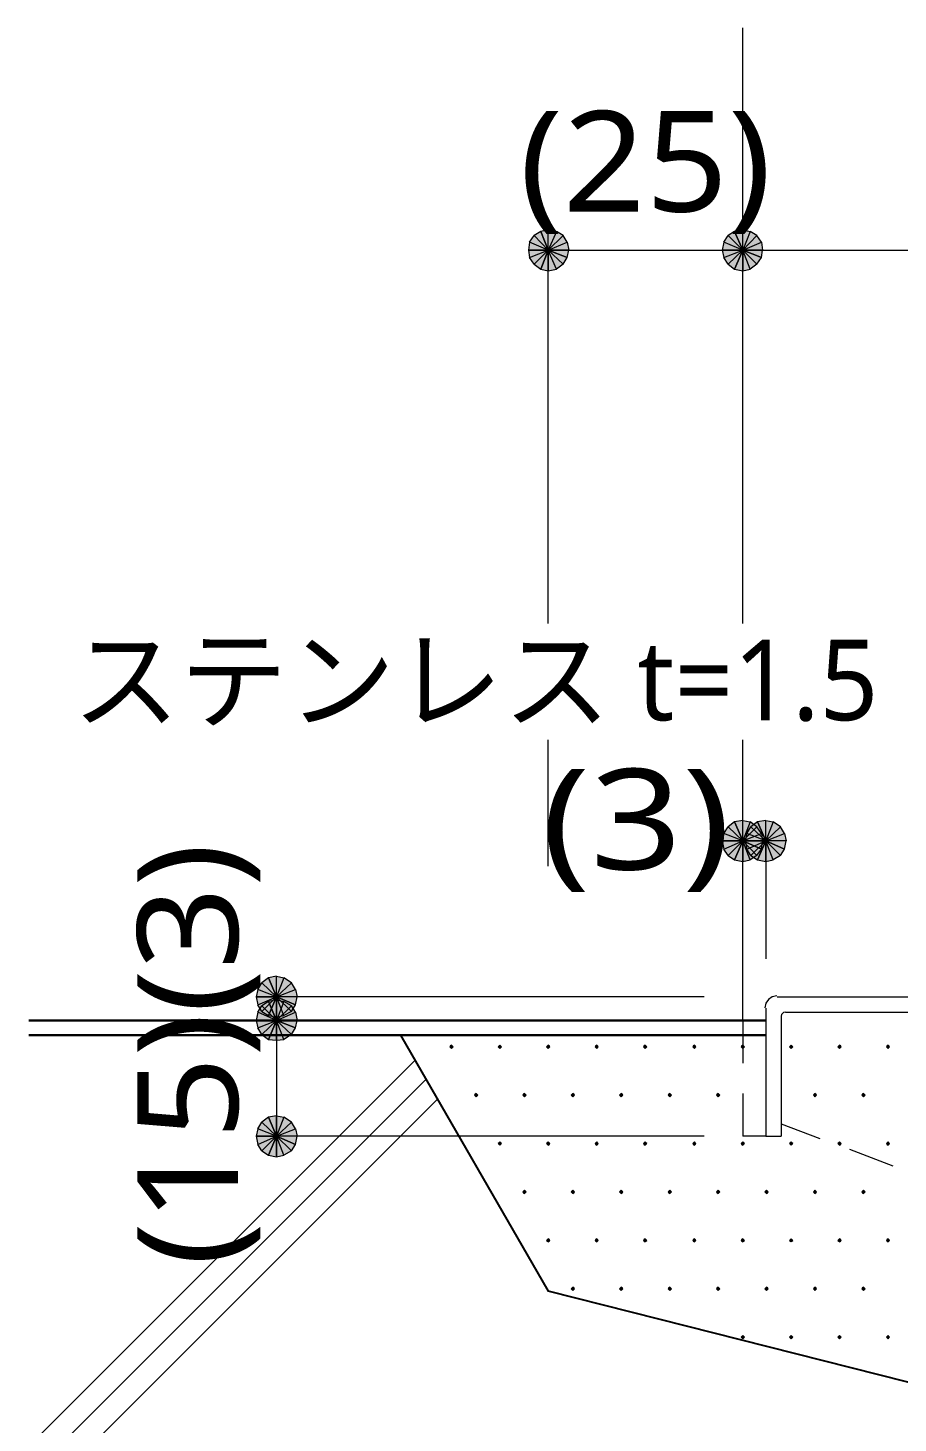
# Model space of a CAD drawing. Header units: millimetres. Extents: x 0 to 420, y 0 to 297.
# Drawn here: x 282.74 to 305.19, y 184.77 to 220.77 of the extents above; entities that cross this region are included whole.
import ezdxf
from ezdxf.enums import TextEntityAlignment as Align

# ---------------------------------------------------------------- set-up
doc = ezdxf.new("R2010")
doc.units = ezdxf.units.MM
doc.styles.add('kst32b', font='NotoSansJP-Variable.ttf')

msp = doc.modelspace()

# ---------------------------------------------------------------- hatches: boundary and pattern name
h = msp.add_hatch(color=7)
h.paths.add_polyline_path([(295.973, 215.519), (295.804, 215.413), (296.164, 215.032), (295.973, 215.519)])
h.paths.add_polyline_path([(295.804, 215.413), (296.164, 215.032), (295.677, 215.244), (295.804, 215.413)])
h.paths.add_polyline_path([(296.164, 215.032), (295.677, 215.244), (295.656, 215.032), (296.164, 215.032)])
h = msp.add_hatch(color=7)
h.paths.add_polyline_path([(296.545, 215.413), (296.376, 215.519), (296.164, 215.032), (296.545, 215.413)])
h.paths.add_polyline_path([(296.376, 215.519), (296.164, 215.032), (296.164, 215.561), (296.376, 215.519)])
h.paths.add_polyline_path([(296.164, 215.032), (296.164, 215.561), (295.973, 215.519), (296.164, 215.032)])
h = msp.add_hatch(color=7)
h.paths.add_polyline_path([(296.651, 214.842), (296.693, 215.032), (296.164, 215.032), (296.651, 214.842)])
h.paths.add_polyline_path([(296.693, 215.032), (296.164, 215.032), (296.651, 215.244), (296.693, 215.032)])
h.paths.add_polyline_path([(296.164, 215.032), (296.651, 215.244), (296.545, 215.413), (296.164, 215.032)])
h = msp.add_hatch(color=7)
h.paths.add_polyline_path([(300.969, 215.519), (300.8, 215.413), (301.18, 215.032), (300.969, 215.519)])
h.paths.add_polyline_path([(300.8, 215.413), (301.18, 215.032), (300.694, 215.244), (300.8, 215.413)])
h.paths.add_polyline_path([(301.18, 215.032), (300.694, 215.244), (300.651, 215.032), (301.18, 215.032)])
h = msp.add_hatch(color=7)
h.paths.add_polyline_path([(301.54, 215.413), (301.371, 215.519), (301.18, 215.032), (301.54, 215.413)])
h.paths.add_polyline_path([(301.371, 215.519), (301.18, 215.032), (301.18, 215.561), (301.371, 215.519)])
h.paths.add_polyline_path([(301.18, 215.032), (301.18, 215.561), (300.969, 215.519), (301.18, 215.032)])
h = msp.add_hatch(color=7)
h.paths.add_polyline_path([(301.667, 214.842), (301.688, 215.032), (301.18, 215.032), (301.667, 214.842)])
h.paths.add_polyline_path([(301.688, 215.032), (301.18, 215.032), (301.667, 215.244), (301.688, 215.032)])
h.paths.add_polyline_path([(301.18, 215.032), (301.667, 215.244), (301.54, 215.413), (301.18, 215.032)])
h = msp.add_hatch(color=7)
h.paths.add_polyline_path([(295.656, 215.032), (295.677, 214.842), (296.164, 215.032), (295.656, 215.032)])
h.paths.add_polyline_path([(295.677, 214.842), (296.164, 215.032), (295.804, 214.672), (295.677, 214.842)])
h.paths.add_polyline_path([(296.164, 215.032), (295.804, 214.672), (295.973, 214.545), (296.164, 215.032)])
for points in [[(295.973, 214.545), (296.164, 214.503), (296.164, 215.032), (295.973, 214.545)], [(300.969, 214.545), (301.18, 214.503), (301.18, 215.032), (300.969, 214.545)], [(300.969, 199.305), (301.18, 199.263), (301.18, 199.792), (300.969, 199.305)], [(301.562, 199.305), (301.773, 199.263), (301.773, 199.792), (301.562, 199.305)], [(288.946, 195.284), (289.158, 195.241), (289.158, 195.771), (288.946, 195.284)], [(288.946, 194.67), (289.158, 194.649), (289.158, 195.157), (288.946, 194.67)], [(293.666, 194.522), (293.645, 194.5), (293.624, 194.479), (293.645, 194.458), (293.666, 194.437), (293.688, 194.458), (293.709, 194.479), (293.688, 194.5), (293.666, 194.522)], [(294.915, 194.522), (294.894, 194.5), (294.873, 194.479), (294.894, 194.458), (294.915, 194.437), (294.936, 194.458), (294.957, 194.479), (294.936, 194.5), (294.915, 194.522)], [(296.164, 194.522), (296.143, 194.5), (296.122, 194.479), (296.143, 194.458), (296.164, 194.437), (296.185, 194.458), (296.206, 194.479), (296.185, 194.5), (296.164, 194.522)], [(297.413, 194.522), (297.392, 194.5), (297.371, 194.479), (297.392, 194.458), (297.413, 194.437), (297.434, 194.458), (297.455, 194.479), (297.434, 194.5), (297.413, 194.522)], [(298.662, 194.522), (298.641, 194.5), (298.619, 194.479), (298.641, 194.458), (298.662, 194.437), (298.683, 194.458), (298.704, 194.479), (298.683, 194.5), (298.662, 194.522)], [(299.932, 194.522), (299.911, 194.5), (299.889, 194.479), (299.911, 194.458), (299.932, 194.437), (299.953, 194.458), (299.974, 194.479), (299.953, 194.5), (299.932, 194.522)], [(301.18, 194.522), (301.159, 194.5), (301.138, 194.479), (301.159, 194.458), (301.18, 194.437), (301.202, 194.458), (301.223, 194.479), (301.202, 194.5), (301.18, 194.522)], [(302.429, 194.522), (302.408, 194.5), (302.387, 194.479), (302.408, 194.458), (302.429, 194.437), (302.45, 194.458), (302.472, 194.479), (302.45, 194.5), (302.429, 194.522)], [(303.678, 194.522), (303.657, 194.5), (303.636, 194.479), (303.657, 194.458), (303.678, 194.437), (303.699, 194.458), (303.721, 194.479), (303.699, 194.5), (303.678, 194.522)], [(304.927, 194.522), (304.906, 194.5), (304.885, 194.479), (304.906, 194.458), (304.927, 194.437), (304.948, 194.458), (304.969, 194.479), (304.948, 194.5), (304.927, 194.522)], [(294.301, 193.273), (294.28, 193.252), (294.259, 193.23), (294.28, 193.209), (294.301, 193.188), (294.323, 193.209), (294.344, 193.23), (294.323, 193.252), (294.301, 193.273)], [(295.55, 193.273), (295.529, 193.252), (295.508, 193.23), (295.529, 193.209), (295.55, 193.188), (295.571, 193.209), (295.593, 193.23), (295.571, 193.252), (295.55, 193.273)], [(296.799, 193.273), (296.778, 193.252), (296.757, 193.23), (296.778, 193.209), (296.799, 193.188), (296.82, 193.209), (296.841, 193.23), (296.82, 193.252), (296.799, 193.273)], [(298.048, 193.273), (298.027, 193.252), (298.005, 193.23), (298.027, 193.209), (298.048, 193.188), (298.069, 193.209), (298.09, 193.23), (298.069, 193.252), (298.048, 193.273)], [(299.297, 193.273), (299.275, 193.252), (299.254, 193.23), (299.275, 193.209), (299.297, 193.188), (299.318, 193.209), (299.339, 193.23), (299.318, 193.252), (299.297, 193.273)], [(300.546, 193.273), (300.524, 193.252), (300.503, 193.23), (300.524, 193.209), (300.546, 193.188), (300.567, 193.209), (300.588, 193.23), (300.567, 193.252), (300.546, 193.273)], [(303.043, 193.273), (303.022, 193.252), (303.001, 193.23), (303.022, 193.209), (303.043, 193.188), (303.064, 193.209), (303.086, 193.23), (303.064, 193.252), (303.043, 193.273)], [(304.292, 193.273), (304.271, 193.252), (304.25, 193.23), (304.271, 193.209), (304.292, 193.188), (304.313, 193.209), (304.334, 193.23), (304.313, 193.252), (304.292, 193.273)], [(288.946, 191.685), (289.158, 191.643), (289.158, 192.172), (288.946, 191.685)], [(294.915, 192.024), (294.894, 192.003), (294.873, 191.982), (294.894, 191.961), (294.915, 191.939), (294.936, 191.961), (294.957, 191.982), (294.936, 192.003), (294.915, 192.024)], [(296.164, 192.024), (296.143, 192.003), (296.122, 191.982), (296.143, 191.961), (296.164, 191.939), (296.185, 191.961), (296.206, 191.982), (296.185, 192.003), (296.164, 192.024)], [(297.413, 192.024), (297.392, 192.003), (297.371, 191.982), (297.392, 191.961), (297.413, 191.939), (297.434, 191.961), (297.455, 191.982), (297.434, 192.003), (297.413, 192.024)], [(298.662, 192.024), (298.641, 192.003), (298.619, 191.982), (298.641, 191.961), (298.662, 191.939), (298.683, 191.961), (298.704, 191.982), (298.683, 192.003), (298.662, 192.024)], [(299.932, 192.024), (299.911, 192.003), (299.889, 191.982), (299.911, 191.961), (299.932, 191.939), (299.953, 191.961), (299.974, 191.982), (299.953, 192.003), (299.932, 192.024)], [(301.18, 192.024), (301.159, 192.003), (301.138, 191.982), (301.159, 191.961), (301.18, 191.939), (301.202, 191.961), (301.223, 191.982), (301.202, 192.003), (301.18, 192.024)], [(302.429, 192.024), (302.408, 192.003), (302.387, 191.982), (302.408, 191.961), (302.429, 191.939), (302.45, 191.961), (302.472, 191.982), (302.45, 192.003), (302.429, 192.024)], [(303.678, 192.024), (303.657, 192.003), (303.636, 191.982), (303.657, 191.961), (303.678, 191.939), (303.699, 191.961), (303.721, 191.982), (303.699, 192.003), (303.678, 192.024)], [(304.927, 192.024), (304.906, 192.003), (304.885, 191.982), (304.906, 191.961), (304.927, 191.939), (304.948, 191.961), (304.969, 191.982), (304.948, 192.003), (304.927, 192.024)], [(295.55, 190.775), (295.529, 190.754), (295.508, 190.733), (295.529, 190.712), (295.55, 190.69), (295.571, 190.712), (295.593, 190.733), (295.571, 190.754), (295.55, 190.775)], [(296.799, 190.775), (296.778, 190.754), (296.757, 190.733), (296.778, 190.712), (296.799, 190.69), (296.82, 190.712), (296.841, 190.733), (296.82, 190.754), (296.799, 190.775)], [(298.048, 190.775), (298.027, 190.754), (298.005, 190.733), (298.027, 190.712), (298.048, 190.69), (298.069, 190.712), (298.09, 190.733), (298.069, 190.754), (298.048, 190.775)], [(299.297, 190.775), (299.275, 190.754), (299.254, 190.733), (299.275, 190.712), (299.297, 190.69), (299.318, 190.712), (299.339, 190.733), (299.318, 190.754), (299.297, 190.775)], [(300.546, 190.775), (300.524, 190.754), (300.503, 190.733), (300.524, 190.712), (300.546, 190.69), (300.567, 190.712), (300.588, 190.733), (300.567, 190.754), (300.546, 190.775)], [(301.794, 190.775), (301.773, 190.754), (301.752, 190.733), (301.773, 190.712), (301.794, 190.69), (301.816, 190.712), (301.837, 190.733), (301.816, 190.754), (301.794, 190.775)], [(303.043, 190.775), (303.022, 190.754), (303.001, 190.733), (303.022, 190.712), (303.043, 190.69), (303.064, 190.712), (303.086, 190.733), (303.064, 190.754), (303.043, 190.775)], [(304.292, 190.775), (304.271, 190.754), (304.25, 190.733), (304.271, 190.712), (304.292, 190.69), (304.313, 190.712), (304.334, 190.733), (304.313, 190.754), (304.292, 190.775)], [(296.164, 189.526), (296.143, 189.505), (296.122, 189.484), (296.143, 189.463), (296.164, 189.442), (296.185, 189.463), (296.206, 189.484), (296.185, 189.505), (296.164, 189.526)], [(297.413, 189.526), (297.392, 189.505), (297.371, 189.484), (297.392, 189.463), (297.413, 189.442), (297.434, 189.463), (297.455, 189.484), (297.434, 189.505), (297.413, 189.526)], [(298.662, 189.526), (298.641, 189.505), (298.619, 189.484), (298.641, 189.463), (298.662, 189.442), (298.683, 189.463), (298.704, 189.484), (298.683, 189.505), (298.662, 189.526)], [(299.932, 189.526), (299.911, 189.505), (299.889, 189.484), (299.911, 189.463), (299.932, 189.442), (299.953, 189.463), (299.974, 189.484), (299.953, 189.505), (299.932, 189.526)], [(301.18, 189.526), (301.159, 189.505), (301.138, 189.484), (301.159, 189.463), (301.18, 189.442), (301.202, 189.463), (301.223, 189.484), (301.202, 189.505), (301.18, 189.526)], [(302.429, 189.526), (302.408, 189.505), (302.387, 189.484), (302.408, 189.463), (302.429, 189.442), (302.45, 189.463), (302.472, 189.484), (302.45, 189.505), (302.429, 189.526)], [(303.678, 189.526), (303.657, 189.505), (303.636, 189.484), (303.657, 189.463), (303.678, 189.442), (303.699, 189.463), (303.721, 189.484), (303.699, 189.505), (303.678, 189.526)], [(304.927, 189.526), (304.906, 189.505), (304.885, 189.484), (304.906, 189.463), (304.927, 189.442), (304.948, 189.463), (304.969, 189.484), (304.948, 189.505), (304.927, 189.526)], [(296.799, 188.278), (296.778, 188.256), (296.757, 188.235), (296.778, 188.214), (296.799, 188.193), (296.82, 188.214), (296.841, 188.235), (296.82, 188.256), (296.799, 188.278)], [(298.048, 188.278), (298.027, 188.256), (298.005, 188.235), (298.027, 188.214), (298.048, 188.193), (298.069, 188.214), (298.09, 188.235), (298.069, 188.256), (298.048, 188.278)], [(299.297, 188.278), (299.275, 188.256), (299.254, 188.235), (299.275, 188.214), (299.297, 188.193), (299.318, 188.214), (299.339, 188.235), (299.318, 188.256), (299.297, 188.278)], [(300.546, 188.278), (300.524, 188.256), (300.503, 188.235), (300.524, 188.214), (300.546, 188.193), (300.567, 188.214), (300.588, 188.235), (300.567, 188.256), (300.546, 188.278)], [(301.794, 188.278), (301.773, 188.256), (301.752, 188.235), (301.773, 188.214), (301.794, 188.193), (301.816, 188.214), (301.837, 188.235), (301.816, 188.256), (301.794, 188.278)], [(303.043, 188.278), (303.022, 188.256), (303.001, 188.235), (303.022, 188.214), (303.043, 188.193), (303.064, 188.214), (303.086, 188.235), (303.064, 188.256), (303.043, 188.278)], [(304.292, 188.278), (304.271, 188.256), (304.25, 188.235), (304.271, 188.214), (304.292, 188.193), (304.313, 188.214), (304.334, 188.235), (304.313, 188.256), (304.292, 188.278)], [(301.18, 187.029), (301.159, 187.007), (301.138, 186.986), (301.159, 186.965), (301.18, 186.944), (301.202, 186.965), (301.223, 186.986), (301.202, 187.007), (301.18, 187.029)], [(302.429, 187.029), (302.408, 187.007), (302.387, 186.986), (302.408, 186.965), (302.429, 186.944), (302.45, 186.965), (302.472, 186.986), (302.45, 187.007), (302.429, 187.029)], [(303.678, 187.029), (303.657, 187.007), (303.636, 186.986), (303.657, 186.965), (303.678, 186.944), (303.699, 186.965), (303.721, 186.986), (303.699, 187.007), (303.678, 187.029)], [(304.927, 187.029), (304.906, 187.007), (304.885, 186.986), (304.906, 186.965), (304.927, 186.944), (304.948, 186.965), (304.969, 186.986), (304.948, 187.007), (304.927, 187.029)]]:
    msp.add_hatch(color=7).paths.add_polyline_path(points)
h = msp.add_hatch(color=7)
h.paths.add_polyline_path([(296.164, 214.503), (296.376, 214.545), (296.164, 215.032), (296.164, 214.503)])
h.paths.add_polyline_path([(296.376, 214.545), (296.164, 215.032), (296.545, 214.672), (296.376, 214.545)])
h.paths.add_polyline_path([(296.164, 215.032), (296.545, 214.672), (296.651, 214.842), (296.164, 215.032)])
h = msp.add_hatch(color=7)
h.paths.add_polyline_path([(300.651, 215.032), (300.694, 214.842), (301.18, 215.032), (300.651, 215.032)])
h.paths.add_polyline_path([(300.694, 214.842), (301.18, 215.032), (300.8, 214.672), (300.694, 214.842)])
h.paths.add_polyline_path([(301.18, 215.032), (300.8, 214.672), (300.969, 214.545), (301.18, 215.032)])
h = msp.add_hatch(color=7)
h.paths.add_polyline_path([(301.18, 214.503), (301.371, 214.545), (301.18, 215.032), (301.18, 214.503)])
h.paths.add_polyline_path([(301.371, 214.545), (301.18, 215.032), (301.54, 214.672), (301.371, 214.545)])
h.paths.add_polyline_path([(301.18, 215.032), (301.54, 214.672), (301.667, 214.842), (301.18, 215.032)])
h = msp.add_hatch(color=7)
h.paths.add_polyline_path([(300.969, 200.279), (300.8, 200.152), (301.18, 199.792), (300.969, 200.279)])
h.paths.add_polyline_path([(300.8, 200.152), (301.18, 199.792), (300.694, 199.983), (300.8, 200.152)])
h.paths.add_polyline_path([(301.18, 199.792), (300.694, 199.983), (300.651, 199.792), (301.18, 199.792)])
h = msp.add_hatch(color=7)
h.paths.add_polyline_path([(301.54, 200.152), (301.371, 200.279), (301.18, 199.792), (301.54, 200.152)])
h.paths.add_polyline_path([(301.371, 200.279), (301.18, 199.792), (301.18, 200.321), (301.371, 200.279)])
h.paths.add_polyline_path([(301.18, 199.792), (301.18, 200.321), (300.969, 200.279), (301.18, 199.792)])
h = msp.add_hatch(color=7)
h.paths.add_polyline_path([(301.562, 200.279), (301.392, 200.152), (301.773, 199.792), (301.562, 200.279)])
h.paths.add_polyline_path([(301.392, 200.152), (301.773, 199.792), (301.286, 199.983), (301.392, 200.152)])
h.paths.add_polyline_path([(301.773, 199.792), (301.286, 199.983), (301.244, 199.792), (301.773, 199.792)])
h = msp.add_hatch(color=7)
h.paths.add_polyline_path([(302.154, 200.152), (301.964, 200.279), (301.773, 199.792), (302.154, 200.152)])
h.paths.add_polyline_path([(301.964, 200.279), (301.773, 199.792), (301.773, 200.321), (301.964, 200.279)])
h.paths.add_polyline_path([(301.773, 199.792), (301.773, 200.321), (301.562, 200.279), (301.773, 199.792)])
h = msp.add_hatch(color=7)
h.paths.add_polyline_path([(301.667, 199.58), (301.688, 199.792), (301.18, 199.792), (301.667, 199.58)])
h.paths.add_polyline_path([(301.688, 199.792), (301.18, 199.792), (301.667, 199.983), (301.688, 199.792)])
h.paths.add_polyline_path([(301.18, 199.792), (301.667, 199.983), (301.54, 200.152), (301.18, 199.792)])
h = msp.add_hatch(color=7)
h.paths.add_polyline_path([(302.26, 199.58), (302.302, 199.792), (301.773, 199.792), (302.26, 199.58)])
h.paths.add_polyline_path([(302.302, 199.792), (301.773, 199.792), (302.26, 199.983), (302.302, 199.792)])
h.paths.add_polyline_path([(301.773, 199.792), (302.26, 199.983), (302.154, 200.152), (301.773, 199.792)])
h = msp.add_hatch(color=7)
h.paths.add_polyline_path([(300.651, 199.792), (300.694, 199.58), (301.18, 199.792), (300.651, 199.792)])
h.paths.add_polyline_path([(300.694, 199.58), (301.18, 199.792), (300.8, 199.411), (300.694, 199.58)])
h.paths.add_polyline_path([(301.18, 199.792), (300.8, 199.411), (300.969, 199.305), (301.18, 199.792)])
h = msp.add_hatch(color=7)
h.paths.add_polyline_path([(301.18, 199.263), (301.371, 199.305), (301.18, 199.792), (301.18, 199.263)])
h.paths.add_polyline_path([(301.371, 199.305), (301.18, 199.792), (301.54, 199.411), (301.371, 199.305)])
h.paths.add_polyline_path([(301.18, 199.792), (301.54, 199.411), (301.667, 199.58), (301.18, 199.792)])
h = msp.add_hatch(color=7)
h.paths.add_polyline_path([(301.244, 199.792), (301.286, 199.58), (301.773, 199.792), (301.244, 199.792)])
h.paths.add_polyline_path([(301.286, 199.58), (301.773, 199.792), (301.392, 199.411), (301.286, 199.58)])
h.paths.add_polyline_path([(301.773, 199.792), (301.392, 199.411), (301.562, 199.305), (301.773, 199.792)])
h = msp.add_hatch(color=7)
h.paths.add_polyline_path([(301.773, 199.263), (301.964, 199.305), (301.773, 199.792), (301.773, 199.263)])
h.paths.add_polyline_path([(301.964, 199.305), (301.773, 199.792), (302.154, 199.411), (301.964, 199.305)])
h.paths.add_polyline_path([(301.773, 199.792), (302.154, 199.411), (302.26, 199.58), (301.773, 199.792)])
h = msp.add_hatch(color=7)
h.paths.add_polyline_path([(288.946, 196.257), (288.777, 196.13), (289.158, 195.771), (288.946, 196.257)])
h.paths.add_polyline_path([(288.777, 196.13), (289.158, 195.771), (288.671, 195.961), (288.777, 196.13)])
h.paths.add_polyline_path([(289.158, 195.771), (288.671, 195.961), (288.629, 195.771), (289.158, 195.771)])
h = msp.add_hatch(color=7)
h.paths.add_polyline_path([(289.539, 196.13), (289.348, 196.257), (289.158, 195.771), (289.539, 196.13)])
h.paths.add_polyline_path([(289.348, 196.257), (289.158, 195.771), (289.158, 196.3), (289.348, 196.257)])
h.paths.add_polyline_path([(289.158, 195.771), (289.158, 196.3), (288.946, 196.257), (289.158, 195.771)])
h = msp.add_hatch(color=7)
h.paths.add_polyline_path([(289.645, 195.559), (289.687, 195.771), (289.158, 195.771), (289.645, 195.559)])
h.paths.add_polyline_path([(289.687, 195.771), (289.158, 195.771), (289.645, 195.961), (289.687, 195.771)])
h.paths.add_polyline_path([(289.158, 195.771), (289.645, 195.961), (289.539, 196.13), (289.158, 195.771)])
h = msp.add_hatch(color=7)
h.paths.add_polyline_path([(288.629, 195.771), (288.671, 195.559), (289.158, 195.771), (288.629, 195.771)])
h.paths.add_polyline_path([(288.671, 195.559), (289.158, 195.771), (288.777, 195.389), (288.671, 195.559)])
h.paths.add_polyline_path([(289.158, 195.771), (288.777, 195.389), (288.946, 195.284), (289.158, 195.771)])
h = msp.add_hatch(color=7)
h.paths.add_polyline_path([(288.946, 195.644), (288.777, 195.538), (289.158, 195.157), (288.946, 195.644)])
h.paths.add_polyline_path([(288.777, 195.538), (289.158, 195.157), (288.671, 195.368), (288.777, 195.538)])
h.paths.add_polyline_path([(289.158, 195.157), (288.671, 195.368), (288.629, 195.157), (289.158, 195.157)])
h = msp.add_hatch(color=7)
h.paths.add_polyline_path([(289.539, 195.538), (289.348, 195.644), (289.158, 195.157), (289.539, 195.538)])
h.paths.add_polyline_path([(289.348, 195.644), (289.158, 195.157), (289.158, 195.686), (289.348, 195.644)])
h.paths.add_polyline_path([(289.158, 195.157), (289.158, 195.686), (288.946, 195.644), (289.158, 195.157)])
h = msp.add_hatch(color=7)
h.paths.add_polyline_path([(289.158, 195.241), (289.348, 195.284), (289.158, 195.771), (289.158, 195.241)])
h.paths.add_polyline_path([(289.348, 195.284), (289.158, 195.771), (289.539, 195.389), (289.348, 195.284)])
h.paths.add_polyline_path([(289.158, 195.771), (289.539, 195.389), (289.645, 195.559), (289.158, 195.771)])
h = msp.add_hatch(color=7)
h.paths.add_polyline_path([(289.645, 194.966), (289.687, 195.157), (289.158, 195.157), (289.645, 194.966)])
h.paths.add_polyline_path([(289.687, 195.157), (289.158, 195.157), (289.645, 195.368), (289.687, 195.157)])
h.paths.add_polyline_path([(289.158, 195.157), (289.645, 195.368), (289.539, 195.538), (289.158, 195.157)])
h = msp.add_hatch(color=7)
h.paths.add_polyline_path([(288.629, 195.157), (288.671, 194.966), (289.158, 195.157), (288.629, 195.157)])
h.paths.add_polyline_path([(288.671, 194.966), (289.158, 195.157), (288.777, 194.797), (288.671, 194.966)])
h.paths.add_polyline_path([(289.158, 195.157), (288.777, 194.797), (288.946, 194.67), (289.158, 195.157)])
h = msp.add_hatch(color=7)
h.paths.add_polyline_path([(289.158, 194.649), (289.348, 194.67), (289.158, 195.157), (289.158, 194.649)])
h.paths.add_polyline_path([(289.348, 194.67), (289.158, 195.157), (289.539, 194.797), (289.348, 194.67)])
h.paths.add_polyline_path([(289.158, 195.157), (289.539, 194.797), (289.645, 194.966), (289.158, 195.157)])
h = msp.add_hatch(color=7)
h.paths.add_polyline_path([(288.946, 192.659), (288.777, 192.532), (289.158, 192.172), (288.946, 192.659)])
h.paths.add_polyline_path([(288.777, 192.532), (289.158, 192.172), (288.671, 192.363), (288.777, 192.532)])
h.paths.add_polyline_path([(289.158, 192.172), (288.671, 192.363), (288.629, 192.172), (289.158, 192.172)])
h = msp.add_hatch(color=7)
h.paths.add_polyline_path([(289.539, 192.532), (289.348, 192.659), (289.158, 192.172), (289.539, 192.532)])
h.paths.add_polyline_path([(289.348, 192.659), (289.158, 192.172), (289.158, 192.701), (289.348, 192.659)])
h.paths.add_polyline_path([(289.158, 192.172), (289.158, 192.701), (288.946, 192.659), (289.158, 192.172)])
h = msp.add_hatch(color=7)
h.paths.add_polyline_path([(289.645, 191.961), (289.687, 192.172), (289.158, 192.172), (289.645, 191.961)])
h.paths.add_polyline_path([(289.687, 192.172), (289.158, 192.172), (289.645, 192.363), (289.687, 192.172)])
h.paths.add_polyline_path([(289.158, 192.172), (289.645, 192.363), (289.539, 192.532), (289.158, 192.172)])
h = msp.add_hatch(color=7)
h.paths.add_polyline_path([(288.629, 192.172), (288.671, 191.961), (289.158, 192.172), (288.629, 192.172)])
h.paths.add_polyline_path([(288.671, 191.961), (289.158, 192.172), (288.777, 191.791), (288.671, 191.961)])
h.paths.add_polyline_path([(289.158, 192.172), (288.777, 191.791), (288.946, 191.685), (289.158, 192.172)])
h = msp.add_hatch(color=7)
h.paths.add_polyline_path([(289.158, 191.643), (289.348, 191.685), (289.158, 192.172), (289.158, 191.643)])
h.paths.add_polyline_path([(289.348, 191.685), (289.158, 192.172), (289.539, 191.791), (289.348, 191.685)])
h.paths.add_polyline_path([(289.158, 192.172), (289.539, 191.791), (289.645, 191.961), (289.158, 192.172)])

# ---------------------------------------------------------------- linework, layer by layer
at = {"lineweight": 13}
for points in [[(301.18, 205.401), (301.18, 220.768)], [(296.164, 205.401), (296.164, 215.032)], [(296.164, 215.032), (301.18, 215.032), (325.162, 215.032)], [(296.164, 199.136), (296.164, 202.396)], [(301.18, 195.157), (301.18, 202.396)], [(301.773, 199.792), (301.18, 199.792)], [(301.773, 199.792), (301.773, 196.744)], [(300.186, 195.771), (289.158, 195.771)], [(289.158, 195.771), (289.158, 195.157), (289.158, 192.172)], [(302.059, 195.792), (301.939, 195.768), (301.842, 195.702), (301.776, 195.604), (301.752, 195.485)], [(302.07, 195.771), (315.87, 195.771)], [(301.18, 195.157), (301.18, 194.056)], [(301.773, 195.474), (301.773, 192.172)], [(302.271, 195.368), (302.234, 195.361), (302.203, 195.34), (302.183, 195.31), (302.175, 195.273)], [(302.175, 195.262), (302.175, 192.172)], [(302.281, 195.368), (315.68, 195.368)], [(282.766, 184.171), (292.714, 194.12)], [(282.744, 183.367), (293.01, 193.633)], [(282.766, 182.584), (293.307, 193.125)], [(301.18, 193.273), (301.18, 192.172)], [(302.175, 192.49), (303.17, 192.109)], [(300.186, 192.172), (289.158, 192.172)], [(301.773, 192.172), (301.18, 192.172)], [(301.773, 192.172), (302.175, 192.172)], [(303.932, 191.833), (305.054, 191.41)]]:
    msp.add_lwpolyline(points, dxfattribs=at)
at = {"lineweight": 0}
for points in [[(295.804, 215.413), (296.164, 215.032), (295.677, 215.244)], [(295.973, 215.519), (295.804, 215.413), (296.164, 215.032)], [(296.164, 215.032), (296.164, 215.561), (295.973, 215.519)], [(296.376, 215.519), (296.164, 215.032), (296.164, 215.561)], [(296.545, 215.413), (296.376, 215.519), (296.164, 215.032)], [(296.164, 215.032), (296.651, 215.244), (296.545, 215.413)], [(300.8, 215.413), (301.18, 215.032), (300.694, 215.244)], [(300.969, 215.519), (300.8, 215.413), (301.18, 215.032)], [(301.18, 215.032), (301.18, 215.561), (300.969, 215.519)], [(301.371, 215.519), (301.18, 215.032), (301.18, 215.561)], [(301.54, 215.413), (301.371, 215.519), (301.18, 215.032)], [(301.18, 215.032), (301.667, 215.244), (301.54, 215.413)], [(296.164, 215.032), (295.677, 215.244), (295.656, 215.032)], [(295.656, 215.032), (295.677, 214.842), (296.164, 215.032)], [(295.677, 214.842), (296.164, 215.032), (295.804, 214.672)], [(296.164, 215.032), (295.804, 214.672), (295.973, 214.545)], [(295.973, 214.545), (296.164, 214.503), (296.164, 215.032)], [(296.693, 215.032), (296.164, 215.032), (296.651, 215.244)], [(296.164, 214.503), (296.376, 214.545), (296.164, 215.032)], [(296.376, 214.545), (296.164, 215.032), (296.545, 214.672)], [(296.164, 215.032), (296.545, 214.672), (296.651, 214.842)], [(296.651, 214.842), (296.693, 215.032), (296.164, 215.032)], [(301.18, 215.032), (300.694, 215.244), (300.651, 215.032)], [(300.651, 215.032), (300.694, 214.842), (301.18, 215.032)], [(300.694, 214.842), (301.18, 215.032), (300.8, 214.672)], [(301.18, 215.032), (300.8, 214.672), (300.969, 214.545)], [(300.969, 214.545), (301.18, 214.503), (301.18, 215.032)], [(301.688, 215.032), (301.18, 215.032), (301.667, 215.244)], [(301.18, 214.503), (301.371, 214.545), (301.18, 215.032)], [(301.371, 214.545), (301.18, 215.032), (301.54, 214.672)], [(301.18, 215.032), (301.54, 214.672), (301.667, 214.842)], [(301.667, 214.842), (301.688, 215.032), (301.18, 215.032)], [(300.969, 200.279), (300.8, 200.152), (301.18, 199.792)], [(301.18, 199.792), (301.18, 200.321), (300.969, 200.279)], [(301.371, 200.279), (301.18, 199.792), (301.18, 200.321)], [(301.54, 200.152), (301.371, 200.279), (301.18, 199.792)], [(301.562, 200.279), (301.392, 200.152), (301.773, 199.792)], [(301.773, 199.792), (301.773, 200.321), (301.562, 200.279)], [(301.964, 200.279), (301.773, 199.792), (301.773, 200.321)], [(302.154, 200.152), (301.964, 200.279), (301.773, 199.792)], [(301.18, 199.792), (300.694, 199.983), (300.651, 199.792)], [(300.8, 200.152), (301.18, 199.792), (300.694, 199.983)], [(301.18, 199.792), (301.667, 199.983), (301.54, 200.152)], [(301.688, 199.792), (301.18, 199.792), (301.667, 199.983)], [(301.773, 199.792), (301.286, 199.983), (301.244, 199.792)], [(301.392, 200.152), (301.773, 199.792), (301.286, 199.983)], [(301.773, 199.792), (302.26, 199.983), (302.154, 200.152)], [(302.302, 199.792), (301.773, 199.792), (302.26, 199.983)], [(300.651, 199.792), (300.694, 199.58), (301.18, 199.792)], [(300.694, 199.58), (301.18, 199.792), (300.8, 199.411)], [(301.18, 199.792), (300.8, 199.411), (300.969, 199.305)], [(300.969, 199.305), (301.18, 199.263), (301.18, 199.792)], [(301.18, 199.263), (301.371, 199.305), (301.18, 199.792)], [(301.371, 199.305), (301.18, 199.792), (301.54, 199.411)], [(301.18, 199.792), (301.54, 199.411), (301.667, 199.58)], [(301.667, 199.58), (301.688, 199.792), (301.18, 199.792)], [(301.244, 199.792), (301.286, 199.58), (301.773, 199.792)], [(301.286, 199.58), (301.773, 199.792), (301.392, 199.411)], [(301.773, 199.792), (301.392, 199.411), (301.562, 199.305)], [(301.562, 199.305), (301.773, 199.263), (301.773, 199.792)], [(301.773, 199.263), (301.964, 199.305), (301.773, 199.792)], [(301.964, 199.305), (301.773, 199.792), (302.154, 199.411)], [(301.773, 199.792), (302.154, 199.411), (302.26, 199.58)], [(302.26, 199.58), (302.302, 199.792), (301.773, 199.792)], [(288.946, 196.257), (288.777, 196.13), (289.158, 195.771)], [(289.158, 195.771), (289.158, 196.3), (288.946, 196.257)], [(289.348, 196.257), (289.158, 195.771), (289.158, 196.3)], [(289.539, 196.13), (289.348, 196.257), (289.158, 195.771)], [(289.158, 195.771), (288.671, 195.961), (288.629, 195.771)], [(288.777, 196.13), (289.158, 195.771), (288.671, 195.961)], [(289.158, 195.771), (289.645, 195.961), (289.539, 196.13)], [(289.687, 195.771), (289.158, 195.771), (289.645, 195.961)], [(288.629, 195.771), (288.671, 195.559), (289.158, 195.771)], [(288.671, 195.559), (289.158, 195.771), (288.777, 195.389)], [(288.777, 195.538), (289.158, 195.157), (288.671, 195.368)], [(289.158, 195.771), (288.777, 195.389), (288.946, 195.284)], [(288.946, 195.644), (288.777, 195.538), (289.158, 195.157)], [(288.946, 195.284), (289.158, 195.241), (289.158, 195.771)], [(289.158, 195.157), (289.158, 195.686), (288.946, 195.644)], [(289.158, 195.241), (289.348, 195.284), (289.158, 195.771)], [(289.348, 195.284), (289.158, 195.771), (289.539, 195.389)], [(289.158, 195.771), (289.539, 195.389), (289.645, 195.559)], [(289.645, 195.559), (289.687, 195.771), (289.158, 195.771)], [(289.348, 195.644), (289.158, 195.157), (289.158, 195.686)], [(289.539, 195.538), (289.348, 195.644), (289.158, 195.157)], [(289.158, 195.157), (289.645, 195.368), (289.539, 195.538)], [(289.158, 195.157), (288.671, 195.368), (288.629, 195.157)], [(288.629, 195.157), (288.671, 194.966), (289.158, 195.157)], [(288.671, 194.966), (289.158, 195.157), (288.777, 194.797)], [(289.158, 195.157), (288.777, 194.797), (288.946, 194.67)], [(288.946, 194.67), (289.158, 194.649), (289.158, 195.157)], [(289.687, 195.157), (289.158, 195.157), (289.645, 195.368)], [(289.158, 194.649), (289.348, 194.67), (289.158, 195.157)], [(289.348, 194.67), (289.158, 195.157), (289.539, 194.797)], [(289.158, 195.157), (289.539, 194.797), (289.645, 194.966)], [(289.645, 194.966), (289.687, 195.157), (289.158, 195.157)], [(293.666, 194.522), (293.645, 194.5), (293.624, 194.479), (293.645, 194.458), (293.666, 194.437), (293.688, 194.458), (293.709, 194.479), (293.688, 194.5)], [(294.915, 194.522), (294.894, 194.5), (294.873, 194.479), (294.894, 194.458), (294.915, 194.437), (294.936, 194.458), (294.957, 194.479), (294.936, 194.5)], [(296.164, 194.522), (296.143, 194.5), (296.122, 194.479), (296.143, 194.458), (296.164, 194.437), (296.185, 194.458), (296.206, 194.479), (296.185, 194.5)], [(297.413, 194.522), (297.392, 194.5), (297.371, 194.479), (297.392, 194.458), (297.413, 194.437), (297.434, 194.458), (297.455, 194.479), (297.434, 194.5)], [(298.662, 194.522), (298.641, 194.5), (298.619, 194.479), (298.641, 194.458), (298.662, 194.437), (298.683, 194.458), (298.704, 194.479), (298.683, 194.5)], [(299.932, 194.522), (299.911, 194.5), (299.889, 194.479), (299.911, 194.458), (299.932, 194.437), (299.953, 194.458), (299.974, 194.479), (299.953, 194.5)], [(301.18, 194.522), (301.159, 194.5), (301.138, 194.479), (301.159, 194.458), (301.18, 194.437), (301.202, 194.458), (301.223, 194.479), (301.202, 194.5)], [(302.429, 194.522), (302.408, 194.5), (302.387, 194.479), (302.408, 194.458), (302.429, 194.437), (302.45, 194.458), (302.472, 194.479), (302.45, 194.5)], [(303.678, 194.522), (303.657, 194.5), (303.636, 194.479), (303.657, 194.458), (303.678, 194.437), (303.699, 194.458), (303.721, 194.479), (303.699, 194.5)], [(304.927, 194.522), (304.906, 194.5), (304.885, 194.479), (304.906, 194.458), (304.927, 194.437), (304.948, 194.458), (304.969, 194.479), (304.948, 194.5)], [(294.301, 193.273), (294.28, 193.252), (294.259, 193.23), (294.28, 193.209), (294.301, 193.188), (294.323, 193.209), (294.344, 193.23), (294.323, 193.252)], [(295.55, 193.273), (295.529, 193.252), (295.508, 193.23), (295.529, 193.209), (295.55, 193.188), (295.571, 193.209), (295.593, 193.23), (295.571, 193.252)], [(296.799, 193.273), (296.778, 193.252), (296.757, 193.23), (296.778, 193.209), (296.799, 193.188), (296.82, 193.209), (296.841, 193.23), (296.82, 193.252)], [(298.048, 193.273), (298.027, 193.252), (298.005, 193.23), (298.027, 193.209), (298.048, 193.188), (298.069, 193.209), (298.09, 193.23), (298.069, 193.252)], [(299.297, 193.273), (299.275, 193.252), (299.254, 193.23), (299.275, 193.209), (299.297, 193.188), (299.318, 193.209), (299.339, 193.23), (299.318, 193.252)], [(300.546, 193.273), (300.524, 193.252), (300.503, 193.23), (300.524, 193.209), (300.546, 193.188), (300.567, 193.209), (300.588, 193.23), (300.567, 193.252)], [(303.043, 193.273), (303.022, 193.252), (303.001, 193.23), (303.022, 193.209), (303.043, 193.188), (303.064, 193.209), (303.086, 193.23), (303.064, 193.252)], [(304.292, 193.273), (304.271, 193.252), (304.25, 193.23), (304.271, 193.209), (304.292, 193.188), (304.313, 193.209), (304.334, 193.23), (304.313, 193.252)], [(288.946, 192.659), (288.777, 192.532), (289.158, 192.172)], [(289.158, 192.172), (289.158, 192.701), (288.946, 192.659)], [(289.348, 192.659), (289.158, 192.172), (289.158, 192.701)], [(289.539, 192.532), (289.348, 192.659), (289.158, 192.172)], [(289.158, 192.172), (288.671, 192.363), (288.629, 192.172)], [(288.777, 192.532), (289.158, 192.172), (288.671, 192.363)], [(289.158, 192.172), (289.645, 192.363), (289.539, 192.532)], [(289.687, 192.172), (289.158, 192.172), (289.645, 192.363)], [(288.629, 192.172), (288.671, 191.961), (289.158, 192.172)], [(288.671, 191.961), (289.158, 192.172), (288.777, 191.791)], [(289.158, 192.172), (288.777, 191.791), (288.946, 191.685)], [(288.946, 191.685), (289.158, 191.643), (289.158, 192.172)], [(289.158, 191.643), (289.348, 191.685), (289.158, 192.172)], [(289.348, 191.685), (289.158, 192.172), (289.539, 191.791)], [(289.158, 192.172), (289.539, 191.791), (289.645, 191.961)], [(289.645, 191.961), (289.687, 192.172), (289.158, 192.172)], [(294.915, 192.024), (294.894, 192.003), (294.873, 191.982), (294.894, 191.961), (294.915, 191.939), (294.936, 191.961), (294.957, 191.982), (294.936, 192.003)], [(296.164, 192.024), (296.143, 192.003), (296.122, 191.982), (296.143, 191.961), (296.164, 191.939), (296.185, 191.961), (296.206, 191.982), (296.185, 192.003)], [(297.413, 192.024), (297.392, 192.003), (297.371, 191.982), (297.392, 191.961), (297.413, 191.939), (297.434, 191.961), (297.455, 191.982), (297.434, 192.003)], [(298.662, 192.024), (298.641, 192.003), (298.619, 191.982), (298.641, 191.961), (298.662, 191.939), (298.683, 191.961), (298.704, 191.982), (298.683, 192.003)], [(299.932, 192.024), (299.911, 192.003), (299.889, 191.982), (299.911, 191.961), (299.932, 191.939), (299.953, 191.961), (299.974, 191.982), (299.953, 192.003)], [(301.18, 192.024), (301.159, 192.003), (301.138, 191.982), (301.159, 191.961), (301.18, 191.939), (301.202, 191.961), (301.223, 191.982), (301.202, 192.003)], [(302.429, 192.024), (302.408, 192.003), (302.387, 191.982), (302.408, 191.961), (302.429, 191.939), (302.45, 191.961), (302.472, 191.982), (302.45, 192.003)], [(303.678, 192.024), (303.657, 192.003), (303.636, 191.982), (303.657, 191.961), (303.678, 191.939), (303.699, 191.961), (303.721, 191.982), (303.699, 192.003)], [(304.927, 192.024), (304.906, 192.003), (304.885, 191.982), (304.906, 191.961), (304.927, 191.939), (304.948, 191.961), (304.969, 191.982), (304.948, 192.003)], [(295.55, 190.775), (295.529, 190.754), (295.508, 190.733), (295.529, 190.712), (295.55, 190.69), (295.571, 190.712), (295.593, 190.733), (295.571, 190.754)], [(296.799, 190.775), (296.778, 190.754), (296.757, 190.733), (296.778, 190.712), (296.799, 190.69), (296.82, 190.712), (296.841, 190.733), (296.82, 190.754)], [(298.048, 190.775), (298.027, 190.754), (298.005, 190.733), (298.027, 190.712), (298.048, 190.69), (298.069, 190.712), (298.09, 190.733), (298.069, 190.754)], [(299.297, 190.775), (299.275, 190.754), (299.254, 190.733), (299.275, 190.712), (299.297, 190.69), (299.318, 190.712), (299.339, 190.733), (299.318, 190.754)], [(300.546, 190.775), (300.524, 190.754), (300.503, 190.733), (300.524, 190.712), (300.546, 190.69), (300.567, 190.712), (300.588, 190.733), (300.567, 190.754)], [(301.794, 190.775), (301.773, 190.754), (301.752, 190.733), (301.773, 190.712), (301.794, 190.69), (301.816, 190.712), (301.837, 190.733), (301.816, 190.754)], [(303.043, 190.775), (303.022, 190.754), (303.001, 190.733), (303.022, 190.712), (303.043, 190.69), (303.064, 190.712), (303.086, 190.733), (303.064, 190.754)], [(304.292, 190.775), (304.271, 190.754), (304.25, 190.733), (304.271, 190.712), (304.292, 190.69), (304.313, 190.712), (304.334, 190.733), (304.313, 190.754)], [(296.164, 189.526), (296.143, 189.505), (296.122, 189.484), (296.143, 189.463), (296.164, 189.442), (296.185, 189.463), (296.206, 189.484), (296.185, 189.505)], [(297.413, 189.526), (297.392, 189.505), (297.371, 189.484), (297.392, 189.463), (297.413, 189.442), (297.434, 189.463), (297.455, 189.484), (297.434, 189.505)], [(298.662, 189.526), (298.641, 189.505), (298.619, 189.484), (298.641, 189.463), (298.662, 189.442), (298.683, 189.463), (298.704, 189.484), (298.683, 189.505)], [(299.932, 189.526), (299.911, 189.505), (299.889, 189.484), (299.911, 189.463), (299.932, 189.442), (299.953, 189.463), (299.974, 189.484), (299.953, 189.505)], [(301.18, 189.526), (301.159, 189.505), (301.138, 189.484), (301.159, 189.463), (301.18, 189.442), (301.202, 189.463), (301.223, 189.484), (301.202, 189.505)], [(302.429, 189.526), (302.408, 189.505), (302.387, 189.484), (302.408, 189.463), (302.429, 189.442), (302.45, 189.463), (302.472, 189.484), (302.45, 189.505)], [(303.678, 189.526), (303.657, 189.505), (303.636, 189.484), (303.657, 189.463), (303.678, 189.442), (303.699, 189.463), (303.721, 189.484), (303.699, 189.505)], [(304.927, 189.526), (304.906, 189.505), (304.885, 189.484), (304.906, 189.463), (304.927, 189.442), (304.948, 189.463), (304.969, 189.484), (304.948, 189.505)], [(296.799, 188.278), (296.778, 188.256), (296.757, 188.235), (296.778, 188.214), (296.799, 188.193), (296.82, 188.214), (296.841, 188.235), (296.82, 188.256)], [(298.048, 188.278), (298.027, 188.256), (298.005, 188.235), (298.027, 188.214), (298.048, 188.193), (298.069, 188.214), (298.09, 188.235), (298.069, 188.256)], [(299.297, 188.278), (299.275, 188.256), (299.254, 188.235), (299.275, 188.214), (299.297, 188.193), (299.318, 188.214), (299.339, 188.235), (299.318, 188.256)], [(300.546, 188.278), (300.524, 188.256), (300.503, 188.235), (300.524, 188.214), (300.546, 188.193), (300.567, 188.214), (300.588, 188.235), (300.567, 188.256)], [(301.794, 188.278), (301.773, 188.256), (301.752, 188.235), (301.773, 188.214), (301.794, 188.193), (301.816, 188.214), (301.837, 188.235), (301.816, 188.256)], [(303.043, 188.278), (303.022, 188.256), (303.001, 188.235), (303.022, 188.214), (303.043, 188.193), (303.064, 188.214), (303.086, 188.235), (303.064, 188.256)], [(304.292, 188.278), (304.271, 188.256), (304.25, 188.235), (304.271, 188.214), (304.292, 188.193), (304.313, 188.214), (304.334, 188.235), (304.313, 188.256)], [(301.18, 187.029), (301.159, 187.007), (301.138, 186.986), (301.159, 186.965), (301.18, 186.944), (301.202, 186.965), (301.223, 186.986), (301.202, 187.007)], [(302.429, 187.029), (302.408, 187.007), (302.387, 186.986), (302.408, 186.965), (302.429, 186.944), (302.45, 186.965), (302.472, 186.986), (302.45, 187.007)], [(303.678, 187.029), (303.657, 187.007), (303.636, 186.986), (303.657, 186.965), (303.678, 186.944), (303.699, 186.965), (303.721, 186.986), (303.699, 187.007)], [(304.927, 187.029), (304.906, 187.007), (304.885, 186.986), (304.906, 186.965), (304.927, 186.944), (304.948, 186.965), (304.969, 186.986), (304.948, 187.007)]]:
    msp.add_lwpolyline(points, close=True, dxfattribs=at)
at = {"lineweight": 30}
for points in [[(282.766, 195.157), (301.773, 195.157)], [(282.766, 194.776), (301.773, 194.776)]]:
    msp.add_lwpolyline(points, dxfattribs=at)
at = {"lineweight": 25}
for points in [[(292.354, 194.776), (296.164, 188.172)], [(323.173, 181.335), (296.164, 188.172)]]:
    msp.add_lwpolyline(points, dxfattribs=at)

# ---------------------------------------------------------------- texts
at = {"style": 'kst32b'}
for s, height, p, p2 in [('(25)', 2.5989, (295.423, 216.027), (301.92, 216.027)), ('ステンレス t=1.5', 2.07913, (283.887, 202.904), (304.679, 202.904)), ('(3)', 2.5989, (295.995, 199.051), (300.868, 199.051)), ('(15)(3)', 2.5989, (288.163, 188.828), (288.163, 199.733))]:
    msp.add_text(s, height=height, dxfattribs=at).set_placement(p, p2, align=Align.FIT)

doc.saveas('drawing.dxf')
